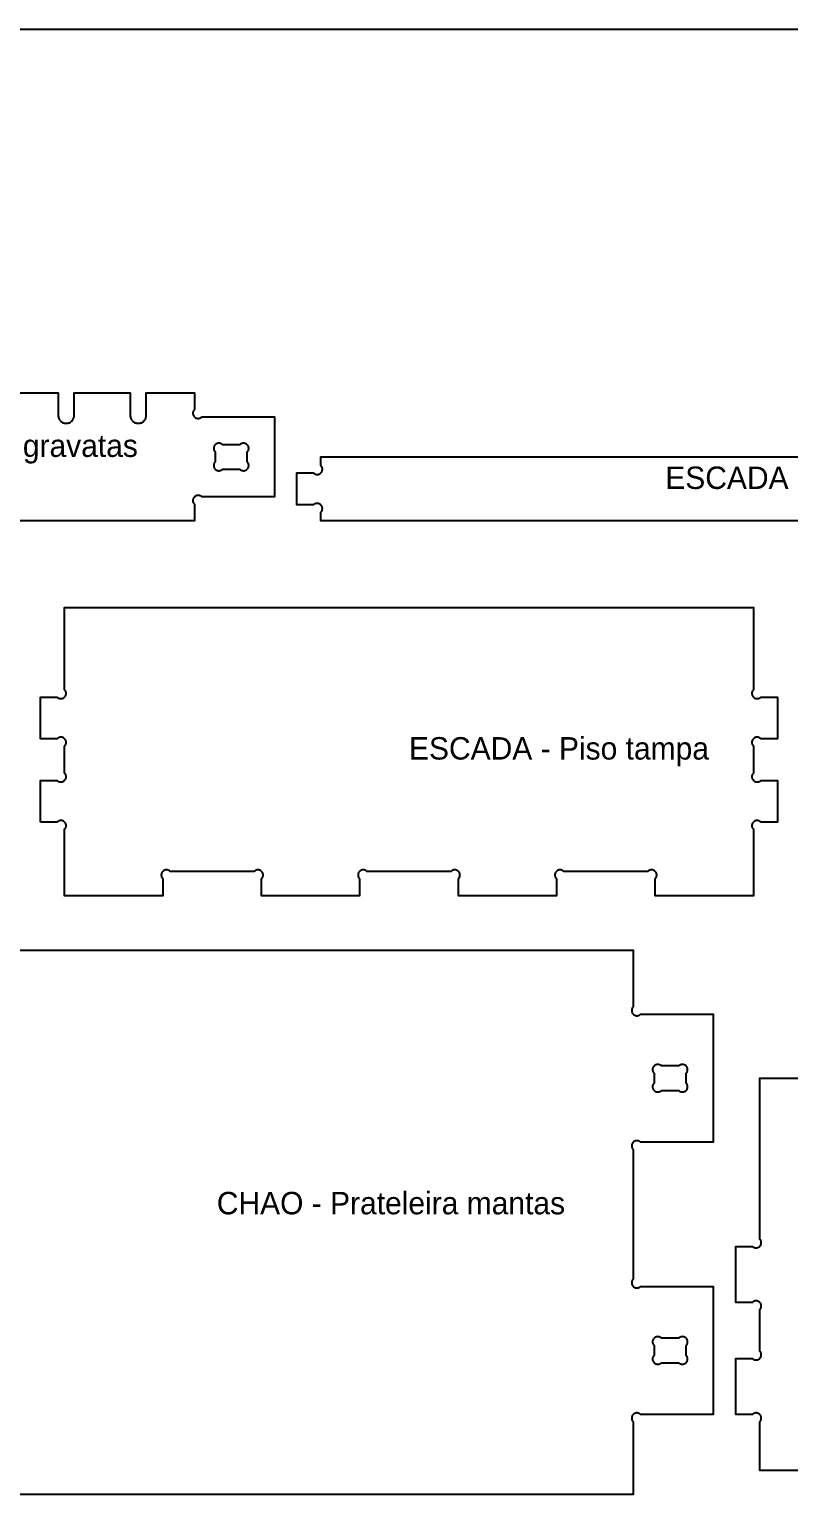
# Model space of a CAD drawing. Header units: millimetres. Extents: x 0 to 2787, y 0 to 1840.
# Drawn here: x 1587 to 2061, y 922 to 1840 of the extents above; entities that cross this region are included whole.
import ezdxf

# ---------------------------------------------------------------- set-up
doc = ezdxf.new("R2010")
doc.units = ezdxf.units.MM
for name, color, linetype in [('CHAPA_NAO_CORTAR', 8, 'Continuous'), ('CORTE_EXTERNO', 1, 'Continuous'), ('CORTE_INTERNO', 5, 'Continuous'), ('ETIQUETAS_NAO_CORTAR', 8, 'Continuous')]:
    doc.layers.add(name, color=color, linetype=linetype)

msp = doc.modelspace()

# ---------------------------------------------------------------- linework, layer by layer
at = {"layer": 'CHAPA_NAO_CORTAR'}
msp.add_lwpolyline([(0, 0), (2750, 0), (2750, 1840), (0, 1840)], close=True, dxfattribs=at)
at = {"layer": 'CORTE_EXTERNO'}
for points in [[(1570, 1613), (1605, 1613), (1605, 1599), (1605.02, 1598.51), (1605.1, 1598.02), (1605.22, 1597.55), (1605.38, 1597.09), (1605.59, 1596.64), (1605.84, 1596.22), (1606.13, 1595.83), (1606.46, 1595.46), (1606.83, 1595.13), (1607.22, 1594.84), (1607.64, 1594.59), (1608.09, 1594.38), (1608.55, 1594.22), (1609.02, 1594.1), (1609.51, 1594.02), (1610, 1594), (1610.49, 1594.02), (1610.98, 1594.1), (1611.45, 1594.22), (1611.91, 1594.38), (1612.36, 1594.59), (1612.78, 1594.84), (1613.17, 1595.13), (1613.54, 1595.46), (1613.87, 1595.83), (1614.16, 1596.22), (1614.41, 1596.64), (1614.62, 1597.09), (1614.78, 1597.55), (1614.9, 1598.02), (1614.98, 1598.51), (1615, 1599), (1615, 1613), (1650, 1613), (1650, 1599), (1650.02, 1598.51), (1650.1, 1598.02), (1650.22, 1597.55), (1650.38, 1597.09), (1650.59, 1596.64), (1650.84, 1596.22), (1651.13, 1595.83), (1651.46, 1595.46), (1651.83, 1595.13), (1652.22, 1594.84), (1652.64, 1594.59), (1653.09, 1594.38), (1653.55, 1594.22), (1654.02, 1594.1), (1654.51, 1594.02), (1655, 1594), (1655.49, 1594.02), (1655.98, 1594.1), (1656.45, 1594.22), (1656.91, 1594.38), (1657.36, 1594.59), (1657.78, 1594.84), (1658.17, 1595.13), (1658.54, 1595.46), (1658.87, 1595.83), (1659.16, 1596.22), (1659.41, 1596.64), (1659.62, 1597.09), (1659.78, 1597.55), (1659.9, 1598.02), (1659.98, 1598.51), (1660, 1599), (1660, 1613), (1690, 1613), (1690, 1602.6), (1689.79, 1602.36), (1689.6, 1602.1), (1689.43, 1601.83), (1689.3, 1601.54), (1689.19, 1601.24), (1689.11, 1600.93), (1689.06, 1600.62), (1689.05, 1600.3), (1689.06, 1599.98), (1689.11, 1599.66), (1689.19, 1599.35), (1689.3, 1599.05), (1689.43, 1598.77), (1689.6, 1598.49), (1689.79, 1598.24), (1690, 1598), (1690.24, 1597.79), (1690.49, 1597.6), (1690.77, 1597.43), (1691.05, 1597.3), (1691.35, 1597.19), (1691.66, 1597.11), (1691.98, 1597.06), (1692.3, 1597.05), (1692.62, 1597.06), (1692.93, 1597.11), (1693.24, 1597.19), (1693.54, 1597.3), (1693.83, 1597.43), (1694.1, 1597.6), (1694.36, 1597.79), (1694.6, 1598), (1740, 1598), (1740, 1548), (1694.6, 1548), (1694.36, 1548.21), (1694.1, 1548.4), (1693.83, 1548.57), (1693.54, 1548.7), (1693.24, 1548.81), (1692.93, 1548.89), (1692.62, 1548.94), (1692.3, 1548.95), (1691.98, 1548.94), (1691.66, 1548.89), (1691.35, 1548.81), (1691.05, 1548.7), (1690.77, 1548.57), (1690.49, 1548.4), (1690.24, 1548.21), (1690, 1548), (1689.79, 1547.76), (1689.6, 1547.51), (1689.43, 1547.23), (1689.3, 1546.95), (1689.19, 1546.65), (1689.11, 1546.34), (1689.06, 1546.02), (1689.05, 1545.7), (1689.06, 1545.38), (1689.11, 1545.07), (1689.19, 1544.76), (1689.3, 1544.46), (1689.43, 1544.17), (1689.6, 1543.9), (1689.79, 1543.64), (1690, 1543.4), (1690, 1533), (1170, 1533)], [(2199, 1533), (1769, 1533), (1769, 1538.4), (1769.21, 1538.64), (1769.4, 1538.9), (1769.57, 1539.17), (1769.7, 1539.46), (1769.81, 1539.76), (1769.89, 1540.07), (1769.94, 1540.38), (1769.95, 1540.7), (1769.94, 1541.02), (1769.89, 1541.34), (1769.81, 1541.65), (1769.7, 1541.95), (1769.57, 1542.23), (1769.4, 1542.51), (1769.21, 1542.76), (1769, 1543), (1769, 1543), (1769, 1543), (1768.76, 1543.21), (1768.51, 1543.4), (1768.23, 1543.57), (1767.95, 1543.7), (1767.65, 1543.81), (1767.34, 1543.89), (1767.02, 1543.94), (1766.7, 1543.95), (1766.38, 1543.94), (1766.07, 1543.89), (1765.76, 1543.81), (1765.46, 1543.7), (1765.17, 1543.57), (1764.9, 1543.4), (1764.64, 1543.21), (1764.4, 1543), (1754, 1543), (1754, 1543), (1754, 1563), (1764.4, 1563), (1764.4, 1563), (1764.64, 1562.79), (1764.9, 1562.6), (1765.17, 1562.43), (1765.46, 1562.3), (1765.76, 1562.19), (1766.07, 1562.11), (1766.38, 1562.06), (1766.7, 1562.05), (1767.02, 1562.06), (1767.34, 1562.11), (1767.65, 1562.19), (1767.95, 1562.3), (1768.23, 1562.43), (1768.51, 1562.6), (1768.76, 1562.79), (1769, 1563), (1769.21, 1563.24), (1769.4, 1563.49), (1769.57, 1563.77), (1769.7, 1564.05), (1769.81, 1564.35), (1769.89, 1564.66), (1769.94, 1564.98), (1769.95, 1565.3), (1769.94, 1565.62), (1769.89, 1565.93), (1769.81, 1566.24), (1769.7, 1566.54), (1769.57, 1566.83), (1769.4, 1567.1), (1769.21, 1567.36), (1769, 1567.6), (1769, 1573), (2199, 1573)], [(1444, 1265), (1964, 1265), (1964, 1229.6), (1963.79, 1229.36), (1963.6, 1229.1), (1963.43, 1228.83), (1963.3, 1228.54), (1963.19, 1228.24), (1963.11, 1227.93), (1963.06, 1227.62), (1963.05, 1227.3), (1963.06, 1226.98), (1963.11, 1226.66), (1963.19, 1226.35), (1963.3, 1226.05), (1963.43, 1225.77), (1963.6, 1225.49), (1963.79, 1225.24), (1964, 1225), (1964.24, 1224.79), (1964.49, 1224.6), (1964.77, 1224.43), (1965.05, 1224.3), (1965.35, 1224.19), (1965.66, 1224.11), (1965.98, 1224.06), (1966.3, 1224.05), (1966.62, 1224.06), (1966.93, 1224.11), (1967.24, 1224.19), (1967.54, 1224.3), (1967.83, 1224.43), (1968.1, 1224.6), (1968.36, 1224.79), (1968.6, 1225), (2014, 1225), (2014, 1145), (1968.6, 1145), (1968.36, 1145.21), (1968.1, 1145.4), (1967.83, 1145.57), (1967.54, 1145.7), (1967.24, 1145.81), (1966.93, 1145.89), (1966.62, 1145.94), (1966.3, 1145.95), (1965.98, 1145.94), (1965.66, 1145.89), (1965.35, 1145.81), (1965.05, 1145.7), (1964.77, 1145.57), (1964.49, 1145.4), (1964.24, 1145.21), (1964, 1145), (1963.79, 1144.76), (1963.6, 1144.51), (1963.43, 1144.23), (1963.3, 1143.95), (1963.19, 1143.65), (1963.11, 1143.34), (1963.06, 1143.02), (1963.05, 1142.7), (1963.06, 1142.38), (1963.11, 1142.07), (1963.19, 1141.76), (1963.3, 1141.46), (1963.43, 1141.17), (1963.6, 1140.9), (1963.79, 1140.64), (1964, 1140.4), (1964, 1059.6), (1963.79, 1059.36), (1963.6, 1059.1), (1963.43, 1058.83), (1963.3, 1058.54), (1963.19, 1058.24), (1963.11, 1057.93), (1963.06, 1057.62), (1963.05, 1057.3), (1963.06, 1056.98), (1963.11, 1056.66), (1963.19, 1056.35), (1963.3, 1056.05), (1963.43, 1055.77), (1963.6, 1055.49), (1963.79, 1055.24), (1964, 1055), (1964.24, 1054.79), (1964.49, 1054.6), (1964.77, 1054.43), (1965.05, 1054.3), (1965.35, 1054.19), (1965.66, 1054.11), (1965.98, 1054.06), (1966.3, 1054.05), (1966.62, 1054.06), (1966.93, 1054.11), (1967.24, 1054.19), (1967.54, 1054.3), (1967.83, 1054.43), (1968.1, 1054.6), (1968.36, 1054.79), (1968.6, 1055), (2014, 1055), (2014, 975), (1968.6, 975), (1968.36, 975.21), (1968.1, 975.4), (1967.83, 975.57), (1967.54, 975.7), (1967.24, 975.81), (1966.93, 975.89), (1966.62, 975.94), (1966.3, 975.95), (1965.98, 975.94), (1965.66, 975.89), (1965.35, 975.81), (1965.05, 975.7), (1964.77, 975.57), (1964.49, 975.4), (1964.24, 975.21), (1964, 975), (1963.79, 974.76), (1963.6, 974.51), (1963.43, 974.23), (1963.3, 973.95), (1963.19, 973.65), (1963.11, 973.34), (1963.06, 973.02), (1963.05, 972.7), (1963.06, 972.38), (1963.11, 972.07), (1963.19, 971.76), (1963.3, 971.46), (1963.43, 971.17), (1963.6, 970.9), (1963.79, 970.64), (1964, 970.4), (1964, 925), (1444, 925)], [(2099.83, 940), (2043, 940), (2043, 970.4), (2043.21, 970.64), (2043.4, 970.9), (2043.57, 971.17), (2043.7, 971.46), (2043.81, 971.76), (2043.89, 972.07), (2043.94, 972.38), (2043.95, 972.7), (2043.94, 973.02), (2043.89, 973.34), (2043.81, 973.65), (2043.7, 973.95), (2043.57, 974.23), (2043.4, 974.51), (2043.21, 974.76), (2043, 975), (2043, 975), (2042.76, 975.21), (2042.51, 975.4), (2042.23, 975.57), (2041.95, 975.7), (2041.65, 975.81), (2041.34, 975.89), (2041.02, 975.94), (2040.7, 975.95), (2040.38, 975.94), (2040.07, 975.89), (2039.76, 975.81), (2039.46, 975.7), (2039.17, 975.57), (2038.9, 975.4), (2038.64, 975.21), (2038.4, 975), (2028, 975), (2028, 1010), (2038.4, 1010), (2038.64, 1009.79), (2038.9, 1009.6), (2039.17, 1009.43), (2039.46, 1009.3), (2039.76, 1009.19), (2040.07, 1009.11), (2040.38, 1009.06), (2040.7, 1009.05), (2041.02, 1009.06), (2041.34, 1009.11), (2041.65, 1009.19), (2041.95, 1009.3), (2042.23, 1009.43), (2042.51, 1009.6), (2042.76, 1009.79), (2043, 1010), (2043.21, 1010.24), (2043.4, 1010.49), (2043.57, 1010.77), (2043.7, 1011.05), (2043.81, 1011.35), (2043.89, 1011.66), (2043.94, 1011.98), (2043.95, 1012.3), (2043.94, 1012.62), (2043.89, 1012.93), (2043.81, 1013.24), (2043.7, 1013.54), (2043.57, 1013.83), (2043.4, 1014.1), (2043.21, 1014.36), (2043, 1014.6), (2043, 1040.4), (2043.21, 1040.64), (2043.4, 1040.9), (2043.57, 1041.17), (2043.7, 1041.46), (2043.81, 1041.76), (2043.89, 1042.07), (2043.94, 1042.38), (2043.95, 1042.7), (2043.94, 1043.02), (2043.89, 1043.34), (2043.81, 1043.65), (2043.7, 1043.95), (2043.57, 1044.23), (2043.4, 1044.51), (2043.21, 1044.76), (2043, 1045), (2043, 1045), (2042.76, 1045.21), (2042.51, 1045.4), (2042.23, 1045.57), (2041.95, 1045.7), (2041.65, 1045.81), (2041.34, 1045.89), (2041.02, 1045.94), (2040.7, 1045.95), (2040.38, 1045.94), (2040.07, 1045.89), (2039.76, 1045.81), (2039.46, 1045.7), (2039.17, 1045.57), (2038.9, 1045.4), (2038.64, 1045.21), (2038.4, 1045), (2028, 1045), (2028, 1080), (2038.4, 1080), (2038.64, 1079.79), (2038.9, 1079.6), (2039.17, 1079.43), (2039.46, 1079.3), (2039.76, 1079.19), (2040.07, 1079.11), (2040.38, 1079.06), (2040.7, 1079.05), (2041.02, 1079.06), (2041.34, 1079.11), (2041.65, 1079.19), (2041.95, 1079.3), (2042.23, 1079.43), (2042.51, 1079.6), (2042.76, 1079.79), (2043, 1080), (2043.21, 1080.24), (2043.4, 1080.49), (2043.57, 1080.77), (2043.7, 1081.05), (2043.81, 1081.35), (2043.89, 1081.66), (2043.94, 1081.98), (2043.95, 1082.3), (2043.94, 1082.62), (2043.89, 1082.93), (2043.81, 1083.24), (2043.7, 1083.54), (2043.57, 1083.83), (2043.4, 1084.1), (2043.21, 1084.36), (2043, 1084.6), (2043, 1185), (2473, 1185)]]:
    msp.add_lwpolyline(points, dxfattribs=at)
msp.add_lwpolyline([(1594, 1345), (1594, 1371), (1604.4, 1371), (1604.64, 1370.79), (1604.9, 1370.6), (1605.17, 1370.43), (1605.46, 1370.3), (1605.76, 1370.19), (1606.07, 1370.11), (1606.38, 1370.06), (1606.7, 1370.05), (1607.02, 1370.06), (1607.34, 1370.11), (1607.65, 1370.19), (1607.95, 1370.3), (1608.23, 1370.43), (1608.51, 1370.6), (1608.76, 1370.79), (1609, 1371), (1609.21, 1371.24), (1609.4, 1371.49), (1609.57, 1371.77), (1609.7, 1372.05), (1609.81, 1372.35), (1609.89, 1372.66), (1609.94, 1372.98), (1609.95, 1373.3), (1609.94, 1373.62), (1609.89, 1373.93), (1609.81, 1374.24), (1609.7, 1374.54), (1609.57, 1374.83), (1609.4, 1375.1), (1609.21, 1375.36), (1609, 1375.6), (1609, 1392.4), (1609.21, 1392.64), (1609.4, 1392.9), (1609.57, 1393.17), (1609.7, 1393.46), (1609.81, 1393.76), (1609.89, 1394.07), (1609.94, 1394.38), (1609.95, 1394.7), (1609.94, 1395.02), (1609.89, 1395.34), (1609.81, 1395.65), (1609.7, 1395.95), (1609.57, 1396.23), (1609.4, 1396.51), (1609.21, 1396.76), (1609, 1397), (1609, 1397), (1608.76, 1397.21), (1608.51, 1397.4), (1608.23, 1397.57), (1607.95, 1397.7), (1607.65, 1397.81), (1607.34, 1397.89), (1607.02, 1397.94), (1606.7, 1397.95), (1606.38, 1397.94), (1606.07, 1397.89), (1605.76, 1397.81), (1605.46, 1397.7), (1605.17, 1397.57), (1604.9, 1397.4), (1604.64, 1397.21), (1604.4, 1397), (1594, 1397), (1594, 1423), (1604.4, 1423), (1604.64, 1422.79), (1604.9, 1422.6), (1605.17, 1422.43), (1605.46, 1422.3), (1605.76, 1422.19), (1606.07, 1422.11), (1606.38, 1422.06), (1606.7, 1422.05), (1607.02, 1422.06), (1607.34, 1422.11), (1607.65, 1422.19), (1607.95, 1422.3), (1608.23, 1422.43), (1608.51, 1422.6), (1608.76, 1422.79), (1609, 1423), (1609.21, 1423.24), (1609.4, 1423.49), (1609.57, 1423.77), (1609.7, 1424.05), (1609.81, 1424.35), (1609.89, 1424.66), (1609.94, 1424.98), (1609.95, 1425.3), (1609.94, 1425.62), (1609.89, 1425.93), (1609.81, 1426.24), (1609.7, 1426.54), (1609.57, 1426.83), (1609.4, 1427.1), (1609.21, 1427.36), (1609, 1427.6), (1609, 1479), (2039, 1479), (2039, 1427.6), (2038.79, 1427.36), (2038.6, 1427.1), (2038.43, 1426.83), (2038.3, 1426.54), (2038.19, 1426.24), (2038.11, 1425.93), (2038.06, 1425.62), (2038.05, 1425.3), (2038.06, 1424.98), (2038.11, 1424.66), (2038.19, 1424.35), (2038.3, 1424.05), (2038.43, 1423.77), (2038.6, 1423.49), (2038.79, 1423.24), (2039, 1423), (2039.24, 1422.79), (2039.49, 1422.6), (2039.77, 1422.43), (2040.05, 1422.3), (2040.35, 1422.19), (2040.66, 1422.11), (2040.98, 1422.06), (2041.3, 1422.05), (2041.62, 1422.06), (2041.93, 1422.11), (2042.24, 1422.19), (2042.54, 1422.3), (2042.83, 1422.43), (2043.1, 1422.6), (2043.36, 1422.79), (2043.6, 1423), (2054, 1423), (2054, 1397), (2043.6, 1397), (2043.36, 1397.21), (2043.1, 1397.4), (2042.83, 1397.57), (2042.54, 1397.7), (2042.24, 1397.81), (2041.93, 1397.89), (2041.62, 1397.94), (2041.3, 1397.95), (2040.98, 1397.94), (2040.66, 1397.89), (2040.35, 1397.81), (2040.05, 1397.7), (2039.77, 1397.57), (2039.49, 1397.4), (2039.24, 1397.21), (2039, 1397), (2038.79, 1396.76), (2038.6, 1396.51), (2038.43, 1396.23), (2038.3, 1395.95), (2038.19, 1395.65), (2038.11, 1395.34), (2038.06, 1395.02), (2038.05, 1394.7), (2038.06, 1394.38), (2038.11, 1394.07), (2038.19, 1393.76), (2038.3, 1393.46), (2038.43, 1393.17), (2038.6, 1392.9), (2038.79, 1392.64), (2039, 1392.4), (2039, 1375.6), (2038.79, 1375.36), (2038.6, 1375.1), (2038.43, 1374.83), (2038.3, 1374.54), (2038.19, 1374.24), (2038.11, 1373.93), (2038.06, 1373.62), (2038.05, 1373.3), (2038.06, 1372.98), (2038.11, 1372.66), (2038.19, 1372.35), (2038.3, 1372.05), (2038.43, 1371.77), (2038.6, 1371.49), (2038.79, 1371.24), (2039, 1371), (2039.24, 1370.79), (2039.49, 1370.6), (2039.77, 1370.43), (2040.05, 1370.3), (2040.35, 1370.19), (2040.66, 1370.11), (2040.98, 1370.06), (2041.3, 1370.05), (2041.62, 1370.06), (2041.93, 1370.11), (2042.24, 1370.19), (2042.54, 1370.3), (2042.83, 1370.43), (2043.1, 1370.6), (2043.36, 1370.79), (2043.6, 1371), (2054, 1371), (2054, 1345), (2043.6, 1345), (2043.36, 1345.21), (2043.1, 1345.4), (2042.83, 1345.57), (2042.54, 1345.7), (2042.24, 1345.81), (2041.93, 1345.89), (2041.62, 1345.94), (2041.3, 1345.95), (2040.98, 1345.94), (2040.66, 1345.89), (2040.35, 1345.81), (2040.05, 1345.7), (2039.77, 1345.57), (2039.49, 1345.4), (2039.24, 1345.21), (2039, 1345), (2038.79, 1344.76), (2038.6, 1344.51), (2038.43, 1344.23), (2038.3, 1343.95), (2038.19, 1343.65), (2038.11, 1343.34), (2038.06, 1343.02), (2038.05, 1342.7), (2038.06, 1342.38), (2038.11, 1342.07), (2038.19, 1341.76), (2038.3, 1341.46), (2038.43, 1341.17), (2038.6, 1340.9), (2038.79, 1340.64), (2039, 1340.4), (2039, 1299), (1977.72, 1299), (1977.72, 1309.55), (1977.94, 1309.79), (1978.13, 1310.05), (1978.29, 1310.32), (1978.43, 1310.61), (1978.53, 1310.91), (1978.61, 1311.22), (1978.66, 1311.53), (1978.67, 1311.85), (1978.66, 1312.17), (1978.61, 1312.49), (1978.53, 1312.8), (1978.43, 1313.1), (1978.29, 1313.38), (1978.13, 1313.66), (1977.94, 1313.91), (1977.72, 1314.15), (1977.49, 1314.36), (1977.23, 1314.55), (1976.96, 1314.72), (1976.67, 1314.85), (1976.37, 1314.96), (1976.06, 1315.04), (1975.74, 1315.09), (1975.42, 1315.1), (1975.1, 1315.09), (1974.79, 1315.04), (1974.48, 1314.96), (1974.18, 1314.85), (1973.89, 1314.72), (1973.62, 1314.55), (1973.36, 1314.36), (1973.13, 1314.15), (1973.13, 1314.15), (1920.59, 1314.15), (1920.59, 1314.15), (1920.35, 1314.36), (1920.1, 1314.55), (1919.82, 1314.72), (1919.53, 1314.85), (1919.23, 1314.96), (1918.92, 1315.04), (1918.61, 1315.09), (1918.29, 1315.1), (1917.97, 1315.09), (1917.66, 1315.04), (1917.35, 1314.96), (1917.05, 1314.85), (1916.76, 1314.72), (1916.49, 1314.55), (1916.23, 1314.36), (1915.99, 1314.15), (1915.78, 1313.91), (1915.59, 1313.66), (1915.42, 1313.38), (1915.29, 1313.1), (1915.18, 1312.8), (1915.1, 1312.49), (1915.06, 1312.17), (1915.04, 1311.85), (1915.06, 1311.53), (1915.1, 1311.22), (1915.18, 1310.91), (1915.29, 1310.61), (1915.42, 1310.32), (1915.59, 1310.05), (1915.78, 1309.79), (1915.99, 1309.55), (1915.99, 1299), (1854.86, 1299), (1854.86, 1309.55), (1855.08, 1309.79), (1855.27, 1310.05), (1855.43, 1310.32), (1855.57, 1310.61), (1855.68, 1310.91), (1855.75, 1311.22), (1855.8, 1311.53), (1855.82, 1311.85), (1855.8, 1312.17), (1855.75, 1312.49), (1855.68, 1312.8), (1855.57, 1313.1), (1855.43, 1313.38), (1855.27, 1313.66), (1855.08, 1313.91), (1854.86, 1314.15), (1854.63, 1314.36), (1854.37, 1314.55), (1854.1, 1314.72), (1853.81, 1314.85), (1853.51, 1314.96), (1853.2, 1315.04), (1852.88, 1315.09), (1852.57, 1315.1), (1852.25, 1315.09), (1851.93, 1315.04), (1851.62, 1314.96), (1851.32, 1314.85), (1851.03, 1314.72), (1850.76, 1314.55), (1850.5, 1314.36), (1850.27, 1314.15), (1850.27, 1314.15), (1797.73, 1314.15), (1797.73, 1314.15), (1797.5, 1314.36), (1797.24, 1314.55), (1796.97, 1314.72), (1796.68, 1314.85), (1796.38, 1314.96), (1796.07, 1315.04), (1795.75, 1315.09), (1795.43, 1315.1), (1795.12, 1315.09), (1794.8, 1315.04), (1794.49, 1314.96), (1794.19, 1314.85), (1793.9, 1314.72), (1793.63, 1314.55), (1793.37, 1314.36), (1793.14, 1314.15), (1792.92, 1313.91), (1792.73, 1313.66), (1792.57, 1313.38), (1792.43, 1313.1), (1792.32, 1312.8), (1792.25, 1312.49), (1792.2, 1312.17), (1792.18, 1311.85), (1792.2, 1311.53), (1792.25, 1311.22), (1792.32, 1310.91), (1792.43, 1310.61), (1792.57, 1310.32), (1792.73, 1310.05), (1792.92, 1309.79), (1793.14, 1309.55), (1793.14, 1299), (1732.01, 1299), (1732.01, 1309.55), (1732.22, 1309.79), (1732.41, 1310.05), (1732.58, 1310.32), (1732.71, 1310.61), (1732.82, 1310.91), (1732.9, 1311.22), (1732.94, 1311.53), (1732.96, 1311.85), (1732.94, 1312.17), (1732.9, 1312.49), (1732.82, 1312.8), (1732.71, 1313.1), (1732.58, 1313.38), (1732.41, 1313.66), (1732.22, 1313.91), (1732.01, 1314.15), (1731.77, 1314.36), (1731.51, 1314.55), (1731.24, 1314.72), (1730.95, 1314.85), (1730.65, 1314.96), (1730.34, 1315.04), (1730.03, 1315.09), (1729.71, 1315.1), (1729.39, 1315.09), (1729.08, 1315.04), (1728.77, 1314.96), (1728.47, 1314.85), (1728.18, 1314.72), (1727.9, 1314.55), (1727.65, 1314.36), (1727.41, 1314.15), (1727.41, 1314.15), (1674.87, 1314.15), (1674.87, 1314.15), (1674.64, 1314.36), (1674.38, 1314.55), (1674.11, 1314.72), (1673.82, 1314.85), (1673.52, 1314.96), (1673.21, 1315.04), (1672.9, 1315.09), (1672.58, 1315.1), (1672.26, 1315.09), (1671.94, 1315.04), (1671.63, 1314.96), (1671.33, 1314.85), (1671.04, 1314.72), (1670.77, 1314.55), (1670.51, 1314.36), (1670.28, 1314.15), (1670.06, 1313.91), (1669.87, 1313.66), (1669.71, 1313.38), (1669.57, 1313.1), (1669.47, 1312.8), (1669.39, 1312.49), (1669.34, 1312.17), (1669.33, 1311.85), (1669.34, 1311.53), (1669.39, 1311.22), (1669.47, 1310.91), (1669.57, 1310.61), (1669.71, 1310.32), (1669.87, 1310.05), (1670.06, 1309.79), (1670.28, 1309.55), (1670.28, 1299), (1609, 1299), (1609, 1340.4), (1609.21, 1340.64), (1609.4, 1340.9), (1609.57, 1341.17), (1609.7, 1341.46), (1609.81, 1341.76), (1609.89, 1342.07), (1609.94, 1342.38), (1609.95, 1342.7), (1609.94, 1343.02), (1609.89, 1343.34), (1609.81, 1343.65), (1609.7, 1343.95), (1609.57, 1344.23), (1609.4, 1344.51), (1609.21, 1344.76), (1609, 1345), (1609, 1345), (1608.76, 1345.21), (1608.51, 1345.4), (1608.23, 1345.57), (1607.95, 1345.7), (1607.65, 1345.81), (1607.34, 1345.89), (1607.02, 1345.94), (1606.7, 1345.95), (1606.38, 1345.94), (1606.07, 1345.89), (1605.76, 1345.81), (1605.46, 1345.7), (1605.17, 1345.57), (1604.9, 1345.4), (1604.64, 1345.21), (1604.4, 1345), (1594, 1345)], close=True, dxfattribs=at)
at = {"layer": 'CORTE_INTERNO'}
for points in [[(1723, 1576.05), (1723.21, 1576.29), (1723.4, 1576.55), (1723.57, 1576.82), (1723.7, 1577.11), (1723.81, 1577.41), (1723.89, 1577.72), (1723.94, 1578.03), (1723.95, 1578.35), (1723.94, 1578.67), (1723.89, 1578.99), (1723.81, 1579.3), (1723.7, 1579.6), (1723.57, 1579.88), (1723.4, 1580.16), (1723.21, 1580.41), (1723, 1580.65), (1722.76, 1580.86), (1722.51, 1581.05), (1722.23, 1581.22), (1721.95, 1581.35), (1721.65, 1581.46), (1721.34, 1581.54), (1721.02, 1581.59), (1720.7, 1581.6), (1720.38, 1581.59), (1720.07, 1581.54), (1719.76, 1581.46), (1719.46, 1581.35), (1719.17, 1581.22), (1718.9, 1581.05), (1718.64, 1580.86), (1718.4, 1580.65), (1707.6, 1580.65), (1707.36, 1580.86), (1707.1, 1581.05), (1706.83, 1581.22), (1706.54, 1581.35), (1706.24, 1581.46), (1705.93, 1581.54), (1705.62, 1581.59), (1705.3, 1581.6), (1704.98, 1581.59), (1704.66, 1581.54), (1704.35, 1581.46), (1704.05, 1581.35), (1703.77, 1581.22), (1703.49, 1581.05), (1703.24, 1580.86), (1703, 1580.65), (1702.79, 1580.41), (1702.6, 1580.16), (1702.43, 1579.88), (1702.3, 1579.6), (1702.19, 1579.3), (1702.11, 1578.99), (1702.06, 1578.67), (1702.05, 1578.35), (1702.06, 1578.03), (1702.11, 1577.72), (1702.19, 1577.41), (1702.3, 1577.11), (1702.43, 1576.82), (1702.6, 1576.55), (1702.79, 1576.29), (1703, 1576.05), (1703, 1569.95), (1702.79, 1569.71), (1702.6, 1569.45), (1702.43, 1569.18), (1702.3, 1568.89), (1702.19, 1568.59), (1702.11, 1568.28), (1702.06, 1567.97), (1702.05, 1567.65), (1702.06, 1567.33), (1702.11, 1567.01), (1702.19, 1566.7), (1702.3, 1566.4), (1702.43, 1566.12), (1702.6, 1565.84), (1702.79, 1565.59), (1703, 1565.35), (1703.24, 1565.14), (1703.49, 1564.95), (1703.77, 1564.78), (1704.05, 1564.65), (1704.35, 1564.54), (1704.66, 1564.46), (1704.98, 1564.41), (1705.3, 1564.4), (1705.62, 1564.41), (1705.93, 1564.46), (1706.24, 1564.54), (1706.54, 1564.65), (1706.83, 1564.78), (1707.1, 1564.95), (1707.36, 1565.14), (1707.6, 1565.35), (1718.4, 1565.35), (1718.64, 1565.14), (1718.9, 1564.95), (1719.17, 1564.78), (1719.46, 1564.65), (1719.76, 1564.54), (1720.07, 1564.46), (1720.38, 1564.41), (1720.7, 1564.4), (1721.02, 1564.41), (1721.34, 1564.46), (1721.65, 1564.54), (1721.95, 1564.65), (1722.23, 1564.78), (1722.51, 1564.95), (1722.76, 1565.14), (1723, 1565.35), (1723.21, 1565.59), (1723.4, 1565.84), (1723.57, 1566.12), (1723.7, 1566.4), (1723.81, 1566.7), (1723.89, 1567.01), (1723.94, 1567.33), (1723.95, 1567.65), (1723.94, 1567.97), (1723.89, 1568.28), (1723.81, 1568.59), (1723.7, 1568.89), (1723.57, 1569.18), (1723.4, 1569.45), (1723.21, 1569.71), (1723, 1569.95), (1723, 1576.05)], [(1977, 1181.95), (1976.79, 1181.71), (1976.6, 1181.45), (1976.43, 1181.18), (1976.3, 1180.89), (1976.19, 1180.59), (1976.11, 1180.28), (1976.06, 1179.97), (1976.05, 1179.65), (1976.06, 1179.33), (1976.11, 1179.01), (1976.19, 1178.7), (1976.3, 1178.4), (1976.43, 1178.12), (1976.6, 1177.84), (1976.79, 1177.59), (1977, 1177.35), (1977.24, 1177.14), (1977.49, 1176.95), (1977.77, 1176.78), (1978.05, 1176.65), (1978.35, 1176.54), (1978.66, 1176.46), (1978.98, 1176.41), (1979.3, 1176.4), (1979.62, 1176.41), (1979.93, 1176.46), (1980.24, 1176.54), (1980.54, 1176.65), (1980.83, 1176.78), (1981.1, 1176.95), (1981.36, 1177.14), (1981.6, 1177.35), (1992.4, 1177.35), (1992.64, 1177.14), (1992.9, 1176.95), (1993.17, 1176.78), (1993.46, 1176.65), (1993.76, 1176.54), (1994.07, 1176.46), (1994.38, 1176.41), (1994.7, 1176.4), (1995.02, 1176.41), (1995.34, 1176.46), (1995.65, 1176.54), (1995.95, 1176.65), (1996.23, 1176.78), (1996.51, 1176.95), (1996.76, 1177.14), (1997, 1177.35), (1997.21, 1177.59), (1997.4, 1177.84), (1997.57, 1178.12), (1997.7, 1178.4), (1997.81, 1178.7), (1997.89, 1179.01), (1997.94, 1179.33), (1997.95, 1179.65), (1997.94, 1179.97), (1997.89, 1180.28), (1997.81, 1180.59), (1997.7, 1180.89), (1997.57, 1181.18), (1997.4, 1181.45), (1997.21, 1181.71), (1997, 1181.95), (1997, 1188.05), (1997.21, 1188.29), (1997.4, 1188.55), (1997.57, 1188.82), (1997.7, 1189.11), (1997.81, 1189.41), (1997.89, 1189.72), (1997.94, 1190.03), (1997.95, 1190.35), (1997.94, 1190.67), (1997.89, 1190.99), (1997.81, 1191.3), (1997.7, 1191.6), (1997.57, 1191.88), (1997.4, 1192.16), (1997.21, 1192.41), (1997, 1192.65), (1996.76, 1192.86), (1996.51, 1193.05), (1996.23, 1193.22), (1995.95, 1193.35), (1995.65, 1193.46), (1995.34, 1193.54), (1995.02, 1193.59), (1994.7, 1193.6), (1994.38, 1193.59), (1994.07, 1193.54), (1993.76, 1193.46), (1993.46, 1193.35), (1993.17, 1193.22), (1992.9, 1193.05), (1992.64, 1192.86), (1992.4, 1192.65), (1981.6, 1192.65), (1981.36, 1192.86), (1981.1, 1193.05), (1980.83, 1193.22), (1980.54, 1193.35), (1980.24, 1193.46), (1979.93, 1193.54), (1979.62, 1193.59), (1979.3, 1193.6), (1978.98, 1193.59), (1978.66, 1193.54), (1978.35, 1193.46), (1978.05, 1193.35), (1977.77, 1193.22), (1977.49, 1193.05), (1977.24, 1192.86), (1977, 1192.65), (1976.79, 1192.41), (1976.6, 1192.16), (1976.43, 1191.88), (1976.3, 1191.6), (1976.19, 1191.3), (1976.11, 1190.99), (1976.06, 1190.67), (1976.05, 1190.35), (1976.06, 1190.03), (1976.11, 1189.72), (1976.19, 1189.41), (1976.3, 1189.11), (1976.43, 1188.82), (1976.6, 1188.55), (1976.79, 1188.29), (1977, 1188.05), (1977, 1181.95)], [(1977, 1011.95), (1976.79, 1011.71), (1976.6, 1011.45), (1976.43, 1011.18), (1976.3, 1010.89), (1976.19, 1010.59), (1976.11, 1010.28), (1976.06, 1009.97), (1976.05, 1009.65), (1976.06, 1009.33), (1976.11, 1009.01), (1976.19, 1008.7), (1976.3, 1008.4), (1976.43, 1008.12), (1976.6, 1007.84), (1976.79, 1007.59), (1977, 1007.35), (1977.24, 1007.14), (1977.49, 1006.95), (1977.77, 1006.78), (1978.05, 1006.65), (1978.35, 1006.54), (1978.66, 1006.46), (1978.98, 1006.41), (1979.3, 1006.4), (1979.62, 1006.41), (1979.93, 1006.46), (1980.24, 1006.54), (1980.54, 1006.65), (1980.83, 1006.78), (1981.1, 1006.95), (1981.36, 1007.14), (1981.6, 1007.35), (1992.4, 1007.35), (1992.64, 1007.14), (1992.9, 1006.95), (1993.17, 1006.78), (1993.46, 1006.65), (1993.76, 1006.54), (1994.07, 1006.46), (1994.38, 1006.41), (1994.7, 1006.4), (1995.02, 1006.41), (1995.34, 1006.46), (1995.65, 1006.54), (1995.95, 1006.65), (1996.23, 1006.78), (1996.51, 1006.95), (1996.76, 1007.14), (1997, 1007.35), (1997.21, 1007.59), (1997.4, 1007.84), (1997.57, 1008.12), (1997.7, 1008.4), (1997.81, 1008.7), (1997.89, 1009.01), (1997.94, 1009.33), (1997.95, 1009.65), (1997.94, 1009.97), (1997.89, 1010.28), (1997.81, 1010.59), (1997.7, 1010.89), (1997.57, 1011.18), (1997.4, 1011.45), (1997.21, 1011.71), (1997, 1011.95), (1997, 1018.05), (1997.21, 1018.29), (1997.4, 1018.55), (1997.57, 1018.82), (1997.7, 1019.11), (1997.81, 1019.41), (1997.89, 1019.72), (1997.94, 1020.03), (1997.95, 1020.35), (1997.94, 1020.67), (1997.89, 1020.99), (1997.81, 1021.3), (1997.7, 1021.6), (1997.57, 1021.88), (1997.4, 1022.16), (1997.21, 1022.41), (1997, 1022.65), (1996.76, 1022.86), (1996.51, 1023.05), (1996.23, 1023.22), (1995.95, 1023.35), (1995.65, 1023.46), (1995.34, 1023.54), (1995.02, 1023.59), (1994.7, 1023.6), (1994.38, 1023.59), (1994.07, 1023.54), (1993.76, 1023.46), (1993.46, 1023.35), (1993.17, 1023.22), (1992.9, 1023.05), (1992.64, 1022.86), (1992.4, 1022.65), (1981.6, 1022.65), (1981.36, 1022.86), (1981.1, 1023.05), (1980.83, 1023.22), (1980.54, 1023.35), (1980.24, 1023.46), (1979.93, 1023.54), (1979.62, 1023.59), (1979.3, 1023.6), (1978.98, 1023.59), (1978.66, 1023.54), (1978.35, 1023.46), (1978.05, 1023.35), (1977.77, 1023.22), (1977.49, 1023.05), (1977.24, 1022.86), (1977, 1022.65), (1976.79, 1022.41), (1976.6, 1022.16), (1976.43, 1021.88), (1976.3, 1021.6), (1976.19, 1021.3), (1976.11, 1020.99), (1976.06, 1020.67), (1976.05, 1020.35), (1976.06, 1020.03), (1976.11, 1019.72), (1976.19, 1019.41), (1976.3, 1019.11), (1976.43, 1018.82), (1976.6, 1018.55), (1976.79, 1018.29), (1977, 1018.05), (1977, 1011.95)]]:
    msp.add_lwpolyline(points, close=True, dxfattribs=at)

# ---------------------------------------------------------------- texts
at = {"layer": 'ETIQUETAS_NAO_CORTAR'}
for s, p in [('CHAO - Travessa gravatas', (1430, 1573)), ('ESCADA - Travessa bandanas (tampa)', (1984, 1553)), ('ESCADA - Piso tampa', (1824, 1384)), ('CHAO - Prateleira mantas', (1704, 1100))]:
    msp.add_text(s, height=14, dxfattribs=at).set_placement(p)

doc.saveas('drawing.dxf')
